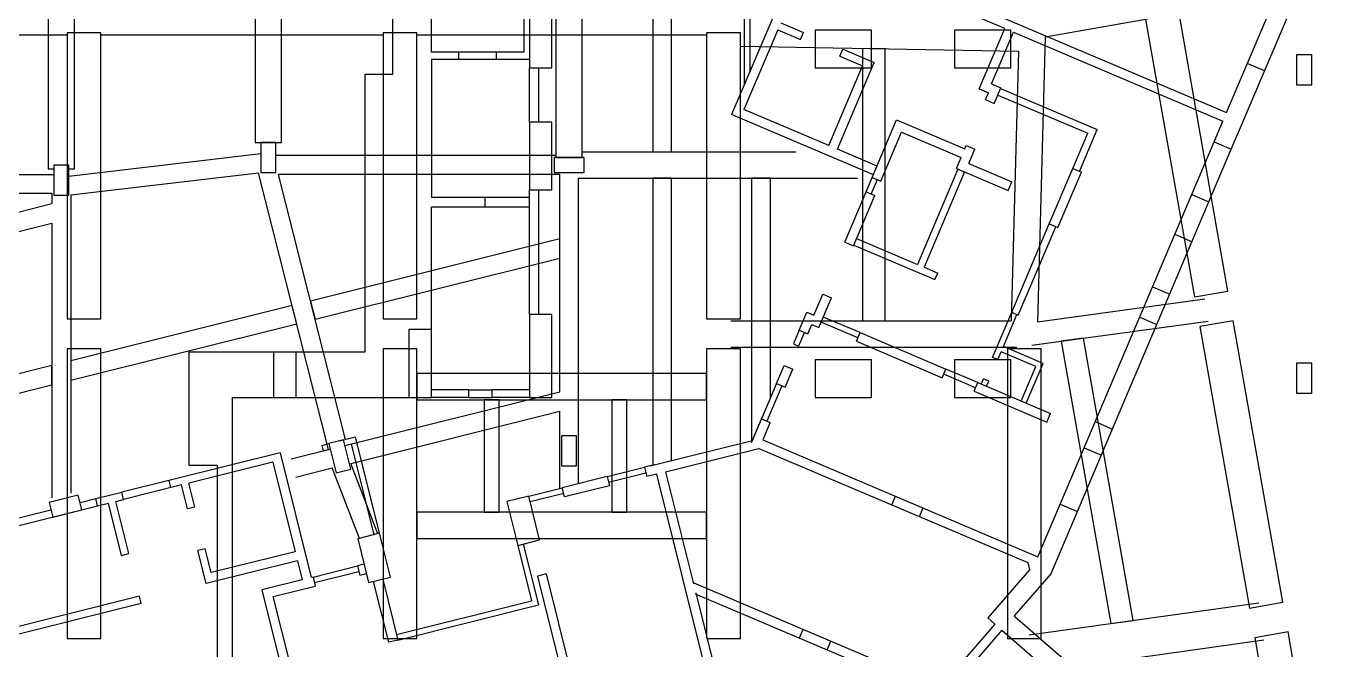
# Model space of a CAD drawing. Header units: metres. Extents: x -681087 to 1033303, y 74272 to 2630761.
# Drawn here: x 122801 to 157364, y 2336212 to 2352800 of the extents above; entities that cross this region are included whole.
import ezdxf

# ---------------------------------------------------------------- set-up
doc = ezdxf.new("R2010")
doc.units = ezdxf.units.M
for name, color, linetype in [('SKELETON_CLEAN', 7, 'Continuous'), ('SKELETON_ISOLATED', 1, 'Continuous'), ('SKELETON_ORIGINAL', 8, 'Continuous')]:
    doc.layers.add(name, color=color, linetype=linetype)

msp = doc.modelspace()

# ---------------------------------------------------------------- linework, layer by layer
at = {"layer": 'SKELETON_CLEAN'}
for p, q in [((123391, 2356604), (123390, 2349004)), ((124090, 2349004), (124091, 2356604)), ((128891, 2356604), (128890, 2349704)), ((129590, 2349704), (129591, 2356604)), ((136891, 2356804), (136890, 2349304)), ((137590, 2349304), (137591, 2356804)), ((139466, 2356754), (139466, 2349454)), ((139966, 2349454), (139966, 2356754)), ((141891, 2356604), (141891, 2351223)), ((154719, 2350502), (157364, 2356734)), ((155120, 2350168), (157824, 2356538)), ((133583, 2352108), (133583, 2354408)), ((136033, 2354408), (136033, 2352108)), ((143258, 2354443), (141562, 2350448)), ((132558, 2351508), (132558, 2354008)), ((148822, 2352733), (146709, 2353630)), ((147037, 2353762), (154719, 2350502)), ((136183, 2353088), (136183, 2351688)), ((136783, 2351688), (136783, 2353088)), ((152551, 2353081), (153871, 2345596)), ((154757, 2345753), (153438, 2353237)), ((142867, 2352882), (143470, 2352626)), ((148142, 2351132), (148822, 2352733)), ((149897, 2352511), (152618, 2352991)), ((124793, 2352616), (123893, 2352616)), ((123893, 2352616), (123893, 2345016)), ((124793, 2345016), (124793, 2352616)), ((133193, 2352616), (132293, 2352616)), ((132293, 2352616), (132293, 2345016)), ((133193, 2345016), (133193, 2352616)), ((141793, 2352616), (140893, 2352616)), ((140893, 2352616), (140893, 2345016)), ((141793, 2345016), (141793, 2352616)), ((142788, 2352698), (141890, 2350581)), ((142788, 2352698), (143391, 2352442)), ((143391, 2352442), (143470, 2352626)), ((145283, 2352688), (143783, 2352688)), ((143783, 2352688), (143783, 2351688)), ((145283, 2351688), (145283, 2352688)), ((148983, 2352688), (147483, 2352688)), ((147483, 2352688), (147483, 2351688)), ((148470, 2351264), (149052, 2352636)), ((148983, 2351688), (148983, 2352688)), ((149052, 2352636), (154621, 2350272)), ((149897, 2352511), (149691, 2344938)), ((135308, 2352108), (133583, 2352108)), ((136033, 2352108), (135308, 2352108)), ((135308, 2351908), (135308, 2352108)), ((141793, 2352265), (149186, 2352127)), ((144441, 2351997), (144519, 2352181)), ((144519, 2352181), (145352, 2351827)), ((145643, 2352193), (145043, 2352204)), ((145043, 2352204), (145043, 2344966)), ((145643, 2344966), (145643, 2352193)), ((149186, 2352127), (148991, 2344966)), ((156984, 2352038), (156584, 2352038)), ((156584, 2352038), (156584, 2351238)), ((156984, 2351238), (156984, 2352038)), ((135308, 2351908), (133583, 2351908)), ((133583, 2351908), (133583, 2348238)), ((136183, 2351908), (135308, 2351908)), ((144145, 2349624), (145044, 2351741)), ((144375, 2349526), (145352, 2351827)), ((144441, 2351997), (145044, 2351741)), ((131808, 2351508), (131808, 2344128)), ((132558, 2351508), (131808, 2351508)), ((136183, 2351688), (136783, 2351688)), ((136183, 2350228), (136183, 2351688)), ((143783, 2351688), (145283, 2351688)), ((147483, 2351688), (148983, 2351688)), ((148142, 2351132), (148391, 2351026)), ((148312, 2350842), (148391, 2351026)), ((148470, 2351264), (148718, 2351159)), ((148543, 2350744), (148718, 2351159)), ((148711, 2351140), (151279, 2350050)), ((156584, 2351238), (156984, 2351238)), ((148312, 2350842), (148543, 2350744)), ((148636, 2350965), (151030, 2349949)), ((145331, 2348848), (141562, 2350448)), ((144145, 2349624), (141890, 2350581)), ((136783, 2350248), (136183, 2350248)), ((136183, 2350248), (136183, 2348448)), ((136783, 2348448), (136783, 2350248)), ((145300, 2348775), (145949, 2350303)), ((145530, 2348677), (146081, 2349975)), ((145949, 2350303), (147758, 2349535)), ((146081, 2349975), (147660, 2349305)), ((150806, 2348936), (151279, 2350050)), ((154387, 2349719), (154621, 2350272)), ((154847, 2349524), (155120, 2350168)), ((128890, 2349704), (129590, 2349704)), ((129441, 2349704), (129041, 2349704)), ((129041, 2349704), (129041, 2348904)), ((129441, 2348904), (129441, 2349704)), ((147758, 2349535), (147797, 2349627)), ((147797, 2349627), (148027, 2349529)), ((149706, 2338692), (154387, 2349719)), ((150631, 2349010), (151030, 2349949)), ((154387, 2349719), (154847, 2349524)), ((137641, 2349304), (136841, 2349304)), ((136841, 2349304), (136841, 2348904)), ((136890, 2349304), (137590, 2349304)), ((137641, 2348904), (137641, 2349304)), ((139466, 2349454), (139966, 2349454)), ((145429, 2349078), (144375, 2349526)), ((147537, 2349015), (147660, 2349305)), ((147865, 2349147), (148027, 2349529)), ((150060, 2338248), (154847, 2349524)), ((123390, 2349004), (123541, 2349004)), ((123941, 2349104), (123541, 2349104)), ((123541, 2349104), (123541, 2348304)), ((123941, 2348304), (123941, 2349104)), ((123941, 2349004), (124090, 2349004)), ((147578, 2348997), (146502, 2346461)), ((147537, 2349015), (148918, 2348429)), ((147865, 2349147), (149015, 2348659)), ((150006, 2347538), (150631, 2349010)), ((150631, 2349010), (150861, 2348913)), ((123991, 2348310), (128985, 2348898)), ((130844, 2341541), (128985, 2348898)), ((129041, 2348904), (129441, 2348904)), ((131293, 2341808), (129512, 2348854)), ((136991, 2348854), (129512, 2348854)), ((136841, 2348904), (137641, 2348904)), ((136991, 2343074), (136991, 2348854)), ((137491, 2340632), (137491, 2348754)), ((137491, 2348754), (144913, 2348754)), ((139966, 2348754), (139466, 2348754)), ((139466, 2348754), (139466, 2341125)), ((139966, 2341249), (139966, 2348754)), ((142591, 2348754), (142091, 2348754)), ((142091, 2348754), (142091, 2341726)), ((142591, 2342904), (142591, 2348754)), ((145136, 2348388), (145300, 2348775)), ((145300, 2348775), (145530, 2348677)), ((147753, 2348923), (146677, 2346387)), ((148918, 2348429), (149015, 2348659)), ((150236, 2347440), (150861, 2348913)), ((115541, 2348354), (123491, 2348354)), ((123491, 2348354), (123491, 2348078)), ((123541, 2348304), (123941, 2348304)), ((123991, 2348310), (123991, 2340379)), ((136183, 2348238), (133583, 2348238)), ((136183, 2348448), (136783, 2348448)), ((136183, 2345128), (136183, 2348448)), ((144570, 2347053), (145136, 2348388)), ((144800, 2346956), (145366, 2348290)), ((145136, 2348388), (145366, 2348290)), ((115862, 2346155), (123491, 2348078)), ((136183, 2347988), (133583, 2347988)), ((133583, 2343128), (133583, 2347988)), ((116003, 2345675), (123491, 2347562)), ((123491, 2347562), (123491, 2340254)), ((149010, 2345190), (150006, 2347538)), ((149184, 2345116), (150181, 2347463)), ((150006, 2347538), (150236, 2347440)), ((136991, 2347141), (130363, 2345488)), ((136991, 2346626), (136991, 2347141)), ((144570, 2347053), (144800, 2346956)), ((144807, 2346974), (146966, 2346058)), ((144882, 2347149), (146502, 2346461)), ((130485, 2345004), (136991, 2346626)), ((146677, 2346387), (147040, 2346233)), ((146966, 2346058), (147040, 2346233)), ((130363, 2345488), (130485, 2345004)), ((143745, 2345111), (143983, 2345673)), ((143878, 2344783), (144214, 2345575)), ((143983, 2345673), (144214, 2345575)), ((149691, 2344938), (154146, 2345543)), ((153871, 2345596), (154757, 2345753)), ((129878, 2345367), (123991, 2343900)), ((130000, 2344883), (129878, 2345367)), ((136783, 2345128), (136183, 2345128)), ((136183, 2345128), (136183, 2342928)), ((136783, 2342928), (136783, 2345128)), ((143360, 2344715), (143561, 2345189)), ((143561, 2345189), (143745, 2345111)), ((148500, 2343989), (149010, 2345190)), ((148786, 2344280), (149148, 2345132)), ((149010, 2345190), (149184, 2345116)), ((123893, 2345016), (124793, 2345016)), ((123991, 2343384), (130000, 2344883)), ((132293, 2345016), (133193, 2345016)), ((140893, 2345016), (141793, 2345016)), ((141543, 2344966), (148991, 2344966)), ((143590, 2344617), (143693, 2344861)), ((143693, 2344861), (143878, 2344783)), ((144977, 2344648), (143997, 2345064)), ((145043, 2344966), (145643, 2344966)), ((154896, 2344965), (154010, 2344808)), ((154010, 2344808), (155330, 2337324)), ((156216, 2337480), (154896, 2344965)), ((133583, 2344728), (132983, 2344728)), ((132983, 2344728), (132983, 2342928)), ((133583, 2342928), (133583, 2344728)), ((143360, 2344715), (143203, 2344347)), ((143498, 2344657), (143342, 2344288)), ((143360, 2344715), (143590, 2344617)), ((144879, 2344418), (144977, 2344648)), ((144977, 2344648), (147260, 2343679)), ((150917, 2344499), (150322, 2344419)), ((152239, 2337000), (150917, 2344499)), ((124793, 2344216), (123893, 2344216)), ((123893, 2344216), (123893, 2336516)), ((124793, 2336516), (124793, 2344216)), ((131808, 2344128), (127134, 2344128)), ((127134, 2344128), (127134, 2341128)), ((129983, 2344128), (129383, 2344128)), ((129383, 2344128), (129383, 2342928)), ((129983, 2342928), (129983, 2344128)), ((133193, 2344216), (132293, 2344216)), ((132293, 2344216), (132293, 2336516)), ((133193, 2336516), (133193, 2344216)), ((141793, 2344216), (140893, 2344216)), ((140893, 2344216), (140893, 2336516)), ((141793, 2336516), (141793, 2344216)), ((143203, 2344347), (143342, 2344288)), ((144879, 2344418), (147162, 2343449)), ((148638, 2343931), (148728, 2344142)), ((149648, 2343751), (148728, 2344142)), ((149845, 2343831), (148786, 2344280)), ((149793, 2344216), (148893, 2344216)), ((148893, 2344216), (148893, 2336516)), ((149793, 2336516), (149793, 2344216)), ((150322, 2344419), (151645, 2336916)), ((123491, 2343775), (116887, 2342129)), ((123491, 2343260), (123491, 2343775)), ((123991, 2343900), (123991, 2343384)), ((142756, 2343293), (142961, 2343776)), ((142961, 2343776), (143191, 2343679)), ((145283, 2343928), (143783, 2343928)), ((143783, 2343928), (143783, 2342928)), ((145283, 2342928), (145283, 2343928)), ((148983, 2343928), (147483, 2343928)), ((147483, 2343928), (147483, 2342928)), ((148638, 2343931), (148500, 2343989)), ((148983, 2342928), (148983, 2343928)), ((149257, 2342831), (149648, 2343751)), ((149395, 2342772), (149845, 2343831)), ((156984, 2343838), (156584, 2343838)), ((156584, 2343838), (156584, 2343038)), ((156984, 2343038), (156984, 2343838)), ((140893, 2343565), (133193, 2343565)), ((133193, 2343565), (133193, 2342865)), ((140893, 2342865), (140893, 2343565)), ((142986, 2343195), (143191, 2343679)), ((147162, 2343449), (147260, 2343679)), ((148107, 2343319), (147260, 2343679)), ((148199, 2343280), (148257, 2343418)), ((148396, 2343360), (148257, 2343418)), ((117008, 2341643), (123491, 2343260)), ((131280, 2341650), (136991, 2343074)), ((134573, 2343128), (133583, 2343128)), ((134573, 2342928), (134573, 2343128)), ((134573, 2343128), (135193, 2343128)), ((135193, 2342928), (135193, 2343128)), ((136183, 2343128), (135193, 2343128)), ((142756, 2343293), (142358, 2342354)), ((142756, 2343293), (142986, 2343195)), ((148009, 2343089), (148107, 2343319)), ((148009, 2343089), (149942, 2342269)), ((148107, 2343319), (150040, 2342499)), ((148337, 2343222), (148396, 2343360)), ((128284, 2342928), (132983, 2342928)), ((128284, 2342928), (128284, 2317788)), ((129383, 2342928), (129983, 2342928)), ((132983, 2342928), (133583, 2342928)), ((133193, 2342865), (140893, 2342865)), ((134573, 2342928), (133583, 2342928)), ((134573, 2342928), (135193, 2342928)), ((135379, 2342865), (134979, 2342865)), ((134979, 2342865), (134979, 2339879)), ((136183, 2342928), (135193, 2342928)), ((135379, 2339879), (135379, 2342865)), ((136183, 2342928), (136783, 2342928)), ((138778, 2342865), (138379, 2342865)), ((138379, 2342865), (138379, 2339879)), ((138778, 2339879), (138778, 2342865)), ((142091, 2341726), (142591, 2342904)), ((143783, 2342928), (145283, 2342928)), ((147483, 2342928), (148983, 2342928)), ((156584, 2343038), (156984, 2343038)), ((131434, 2341173), (136991, 2342558)), ((136991, 2340507), (136991, 2342558)), ((149942, 2342269), (150040, 2342499)), ((142162, 2341894), (142358, 2342354)), ((142358, 2342354), (142588, 2342256)), ((142451, 2341934), (142588, 2342256)), ((130662, 2341650), (130856, 2341699)), ((131244, 2341795), (130856, 2341699)), ((130856, 2341699), (131050, 2340922)), ((131139, 2341769), (131564, 2341875)), ((131438, 2341019), (131244, 2341795)), ((131280, 2341650), (131455, 2341693)), ((132058, 2339277), (131455, 2341693)), ((132203, 2339314), (131564, 2341875)), ((137441, 2341904), (137041, 2341904)), ((137041, 2341904), (137041, 2341104)), ((137441, 2341104), (137441, 2341904)), ((139393, 2341106), (142116, 2341785)), ((142116, 2341785), (142205, 2341995)), ((142455, 2341943), (142392, 2341796)), ((142392, 2341796), (149706, 2338692)), ((129556, 2341457), (125345, 2340407)), ((129556, 2341457), (130383, 2338139)), ((130662, 2341650), (130698, 2341505)), ((139803, 2340951), (142285, 2341570)), ((142285, 2341570), (149435, 2338535)), ((129362, 2341202), (127130, 2340646)), ((127134, 2341128), (127884, 2341128)), ((127884, 2341128), (127884, 2317388)), ((129362, 2341202), (129954, 2338825)), ((129975, 2340809), (130945, 2341051)), ((131668, 2339180), (130945, 2341051)), ((131050, 2340922), (131438, 2341019)), ((132156, 2339302), (131434, 2341173)), ((137041, 2341104), (137441, 2341104)), ((138253, 2340822), (139243, 2341069)), ((139500, 2341133), (139243, 2341069)), ((139243, 2341069), (139303, 2340826)), ((139466, 2341125), (139966, 2341249)), ((127289, 2340010), (127130, 2340646)), ((138253, 2340822), (137059, 2340525)), ((138253, 2340822), (138313, 2340580)), ((139560, 2340890), (139303, 2340826)), ((139560, 2340890), (141556, 2332885)), ((139803, 2340951), (140545, 2337974)), ((124190, 2340325), (123414, 2340132)), ((124287, 2339937), (124190, 2340325)), ((124656, 2340235), (125345, 2340407)), ((125393, 2340213), (125345, 2340407)), ((126936, 2340598), (125393, 2340213)), ((127094, 2339962), (126936, 2340598)), ((136167, 2340302), (135585, 2340157)), ((136167, 2340302), (137059, 2340525)), ((136457, 2339138), (136167, 2340302)), ((137120, 2340282), (137059, 2340525)), ((138313, 2340580), (137120, 2340282)), ((120280, 2338938), (124704, 2340041)), ((123414, 2340132), (123511, 2339744)), ((124239, 2340131), (124656, 2340235)), ((124704, 2340041), (124656, 2340235)), ((124704, 2340041), (124995, 2340114)), ((125341, 2338726), (124995, 2340114)), ((125189, 2340162), (125393, 2340213)), ((125535, 2338775), (125189, 2340162)), ((127289, 2340010), (127094, 2339962)), ((135585, 2340157), (135875, 2338992)), ((119989, 2339072), (123462, 2339938)), ((123511, 2339744), (124287, 2339937)), ((140893, 2339879), (133193, 2339879)), ((133193, 2339879), (133193, 2339179)), ((134979, 2339879), (135379, 2339879)), ((138379, 2339879), (138778, 2339879)), ((140893, 2339179), (140893, 2339879)), ((132203, 2339314), (131621, 2339169)), ((132493, 2338149), (132203, 2339314)), ((127564, 2338904), (127370, 2338856)), ((127723, 2338269), (127564, 2338904)), ((131621, 2339169), (131911, 2338004)), ((133193, 2339179), (140893, 2339179)), ((135875, 2338992), (136457, 2339138)), ((135875, 2338992), (136243, 2337518)), ((136020, 2339029), (136424, 2337408)), ((125341, 2338726), (125535, 2338775)), ((127589, 2337978), (127370, 2338856)), ((130015, 2338583), (127589, 2337978)), ((129954, 2338825), (127723, 2338269)), ((130015, 2338583), (130141, 2338078)), ((130432, 2338151), (131616, 2338446)), ((131790, 2338489), (131616, 2338446)), ((131616, 2338446), (131676, 2338203)), ((131676, 2338203), (131851, 2338247)), ((136641, 2338235), (136398, 2338175)), ((137289, 2335635), (136641, 2338235)), ((149482, 2338345), (148371, 2337066)), ((150060, 2338248), (149076, 2337116)), ((149435, 2338535), (149482, 2338345)), ((130141, 2338078), (129073, 2337812)), ((129376, 2337630), (130492, 2337908)), ((130432, 2338151), (130383, 2338139)), ((130432, 2338151), (130492, 2337908)), ((131911, 2338004), (132493, 2338149)), ((132446, 2336416), (132042, 2338037)), ((132285, 2338097), (132689, 2336477)), ((136398, 2338175), (137047, 2335574)), ((140555, 2337997), (147097, 2335220)), ((125818, 2337639), (120909, 2336415)), ((125867, 2337445), (125818, 2337639)), ((129073, 2337812), (129535, 2335959)), ((129839, 2335777), (129376, 2337630)), ((140596, 2337708), (146925, 2335022)), ((140606, 2337731), (141799, 2332946)), ((125867, 2337445), (122024, 2336487)), ((132652, 2336622), (136243, 2337518)), ((132689, 2336477), (136424, 2337408)), ((155330, 2337324), (156216, 2337480)), ((148560, 2336902), (147097, 2335220)), ((148371, 2337066), (148560, 2336902)), ((149174, 2337031), (149076, 2337116)), ((149091, 2337103), (154593, 2332320)), ((151645, 2336916), (152239, 2337000)), ((123893, 2336516), (124793, 2336516)), ((132293, 2336516), (133193, 2336516)), ((140893, 2336516), (141793, 2336516)), ((148748, 2336738), (144422, 2331761)), ((148748, 2336738), (154718, 2331549)), ((148893, 2336516), (149793, 2336516)), ((156355, 2336692), (155469, 2336536)), ((155469, 2336536), (156788, 2329052)), ((157675, 2329208), (156355, 2336692)), ((132689, 2336477), (132446, 2336416))]:
    msp.add_line(p, q, dxfattribs=at)
at = {"layer": 'SKELETON_ISOLATED'}
for p, q in [((142041, 2356604), (142041, 2351577)), ((116593, 2352566), (123893, 2352566)), ((124793, 2352566), (132293, 2352566)), ((133193, 2352566), (140893, 2352566)), ((134308, 2351908), (134308, 2352108)), ((155730, 2351604), (155270, 2351800)), ((136433, 2350248), (136433, 2351688)), ((123941, 2348808), (129041, 2349408)), ((136901, 2349354), (129441, 2349354)), ((137580, 2349454), (143264, 2349454)), ((115541, 2348854), (123541, 2348854)), ((145274, 2348329), (145438, 2348716)), ((135013, 2347988), (135013, 2348238)), ((136433, 2345128), (136433, 2348448)), ((153793, 2348320), (154253, 2348125)), ((153343, 2347262), (153804, 2347066)), ((152750, 2345863), (153210, 2345667)), ((144918, 2344510), (143938, 2344926)), ((149543, 2344313), (154227, 2344949)), ((152410, 2345062), (152870, 2344866)), ((141543, 2344266), (149143, 2344266)), ((148048, 2343181), (147201, 2343541)), ((142894, 2343234), (142496, 2342295)), ((151230, 2342282), (151690, 2342086)), ((130276, 2341400), (130868, 2341547)), ((150933, 2341582), (151393, 2341387)), ((126655, 2340527), (126606, 2340722)), ((138289, 2340677), (139279, 2340923)), ((136203, 2340156), (137096, 2340379)), ((145820, 2340070), (145918, 2340300)), ((146557, 2339757), (146654, 2339987)), ((150300, 2340091), (150760, 2339896)), ((130468, 2338005), (131652, 2338300)), ((149473, 2336611), (155576, 2337469)), ((143366, 2336532), (143464, 2336762)), ((144102, 2336220), (144200, 2336450)), ((149612, 2335620), (155715, 2336478))]:
    msp.add_line(p, q, dxfattribs=at)
at = {"layer": 'SKELETON_ORIGINAL'}
for p, q in [((123391, 2356604), (123390, 2349004)), ((124090, 2349004), (124091, 2356604)), ((128891, 2356604), (128890, 2349704)), ((129590, 2349704), (129591, 2356604)), ((136891, 2356804), (136890, 2349304)), ((137590, 2349304), (137591, 2356804)), ((139466, 2356754), (139466, 2349454)), ((139966, 2349454), (139966, 2356754)), ((141891, 2356604), (141891, 2351223)), ((142041, 2356604), (142041, 2351577)), ((154719, 2350502), (157364, 2356734)), ((155120, 2350168), (157824, 2356538)), ((133583, 2352108), (133583, 2354408)), ((136033, 2354408), (136033, 2352108)), ((143258, 2354443), (141562, 2350448)), ((132558, 2351508), (132558, 2354008)), ((148822, 2352733), (146709, 2353630)), ((147037, 2353762), (154719, 2350502)), ((136183, 2353088), (136183, 2351688)), ((136183, 2353088), (136183, 2351688)), ((136783, 2351688), (136783, 2353088)), ((136783, 2351688), (136783, 2353088)), ((152551, 2353081), (153871, 2345596)), ((154757, 2345753), (153438, 2353237)), ((142867, 2352882), (143470, 2352626)), ((148142, 2351132), (148822, 2352733)), ((149897, 2352511), (152618, 2352991)), ((116593, 2352566), (123893, 2352566)), ((124793, 2352616), (123893, 2352616)), ((123893, 2352616), (123893, 2345016)), ((124793, 2345016), (124793, 2352616)), ((124793, 2352566), (132293, 2352566)), ((133193, 2352616), (132293, 2352616)), ((132293, 2352616), (132293, 2345016)), ((133193, 2345016), (133193, 2352616)), ((133193, 2352566), (140893, 2352566)), ((141793, 2352616), (140893, 2352616)), ((140893, 2352616), (140893, 2345016)), ((141793, 2345016), (141793, 2352616)), ((142788, 2352698), (141890, 2350581)), ((142788, 2352698), (143391, 2352442)), ((143391, 2352442), (143470, 2352626)), ((145283, 2352688), (143783, 2352688)), ((143783, 2352688), (143783, 2351688)), ((145283, 2352688), (143783, 2352688)), ((143783, 2352688), (143783, 2351688)), ((145283, 2351688), (145283, 2352688)), ((145283, 2351688), (145283, 2352688)), ((148983, 2352688), (147483, 2352688)), ((147483, 2352688), (147483, 2351688)), ((148983, 2352688), (147483, 2352688)), ((147483, 2352688), (147483, 2351688)), ((148470, 2351264), (149052, 2352636)), ((148983, 2351688), (148983, 2352688)), ((148983, 2351688), (148983, 2352688)), ((149052, 2352636), (154621, 2350272)), ((149897, 2352511), (149691, 2344938)), ((135308, 2352108), (133583, 2352108)), ((134308, 2351908), (134308, 2352108)), ((136033, 2352108), (135308, 2352108)), ((135308, 2351908), (135308, 2352108)), ((141793, 2352265), (149186, 2352127)), ((144441, 2351997), (144519, 2352181)), ((144519, 2352181), (145352, 2351827)), ((145643, 2352193), (145043, 2352204)), ((145043, 2352204), (145043, 2344966)), ((145643, 2344966), (145643, 2352193)), ((149186, 2352127), (148991, 2344966)), ((156984, 2352038), (156584, 2352038)), ((156584, 2352038), (156584, 2351238)), ((156984, 2351238), (156984, 2352038)), ((135308, 2351908), (133583, 2351908)), ((133583, 2351908), (133583, 2348238)), ((136183, 2351908), (135308, 2351908)), ((144145, 2349624), (145044, 2351741)), ((144375, 2349526), (145352, 2351827)), ((144441, 2351997), (145044, 2351741)), ((155730, 2351604), (155270, 2351800)), ((131808, 2351508), (131808, 2344128)), ((132558, 2351508), (131808, 2351508)), ((136183, 2351688), (136783, 2351688)), ((136183, 2351688), (136783, 2351688)), ((136183, 2350228), (136183, 2351688)), ((136433, 2350248), (136433, 2351688)), ((143783, 2351688), (145283, 2351688)), ((143783, 2351688), (145283, 2351688)), ((147483, 2351688), (148983, 2351688)), ((147483, 2351688), (148983, 2351688)), ((148142, 2351132), (148391, 2351026)), ((148312, 2350842), (148391, 2351026)), ((148470, 2351264), (148718, 2351159)), ((148543, 2350744), (148718, 2351159)), ((148711, 2351140), (151279, 2350050)), ((156584, 2351238), (156984, 2351238)), ((148312, 2350842), (148543, 2350744)), ((148636, 2350965), (151030, 2349949)), ((145331, 2348848), (141562, 2350448)), ((144145, 2349624), (141890, 2350581)), ((136783, 2350248), (136183, 2350248)), ((136183, 2350248), (136183, 2348448)), ((136783, 2350248), (136183, 2350248)), ((136183, 2350248), (136183, 2348448)), ((136783, 2348448), (136783, 2350248)), ((136783, 2348448), (136783, 2350248)), ((145300, 2348775), (145949, 2350303)), ((145530, 2348677), (146081, 2349975)), ((145949, 2350303), (147758, 2349535)), ((146081, 2349975), (147660, 2349305)), ((150806, 2348936), (151279, 2350050)), ((154387, 2349719), (154621, 2350272)), ((154847, 2349524), (155120, 2350168)), ((128890, 2349704), (129590, 2349704)), ((129441, 2349704), (129041, 2349704)), ((129041, 2349704), (129041, 2348904)), ((129441, 2348904), (129441, 2349704)), ((147758, 2349535), (147797, 2349627)), ((147797, 2349627), (148027, 2349529)), ((149706, 2338692), (154387, 2349719)), ((150631, 2349010), (151030, 2349949)), ((154387, 2349719), (154847, 2349524)), ((123941, 2348808), (129041, 2349408)), ((136901, 2349354), (129441, 2349354)), ((137641, 2349304), (136841, 2349304)), ((136841, 2349304), (136841, 2348904)), ((136890, 2349304), (137590, 2349304)), ((137580, 2349454), (143264, 2349454)), ((137641, 2348904), (137641, 2349304)), ((139466, 2349454), (139966, 2349454)), ((145429, 2349078), (144375, 2349526)), ((147537, 2349015), (147660, 2349305)), ((147865, 2349147), (148027, 2349529)), ((150060, 2338248), (154847, 2349524)), ((123390, 2349004), (123541, 2349004)), ((123941, 2349104), (123541, 2349104)), ((123541, 2349104), (123541, 2348304)), ((123941, 2348304), (123941, 2349104)), ((123941, 2349004), (124090, 2349004)), ((147578, 2348997), (146502, 2346461)), ((147537, 2349015), (148918, 2348429)), ((147865, 2349147), (149015, 2348659)), ((150006, 2347538), (150631, 2349010)), ((150631, 2349010), (150861, 2348913)), ((115541, 2348854), (123541, 2348854)), ((123991, 2348310), (128985, 2348898)), ((130844, 2341541), (128985, 2348898)), ((129041, 2348904), (129441, 2348904)), ((131293, 2341808), (129512, 2348854)), ((136991, 2348854), (129512, 2348854)), ((136841, 2348904), (137641, 2348904)), ((136991, 2343074), (136991, 2348854)), ((137491, 2340632), (137491, 2348754)), ((137491, 2348754), (144913, 2348754)), ((139966, 2348754), (139466, 2348754)), ((139466, 2348754), (139466, 2341125)), ((139966, 2341249), (139966, 2348754)), ((142591, 2348754), (142091, 2348754)), ((142091, 2348754), (142091, 2341726)), ((142591, 2342904), (142591, 2348754)), ((145136, 2348388), (145300, 2348775)), ((145274, 2348329), (145438, 2348716)), ((145300, 2348775), (145530, 2348677)), ((147753, 2348923), (146677, 2346387)), ((148918, 2348429), (149015, 2348659)), ((150236, 2347440), (150861, 2348913)), ((115541, 2348354), (123491, 2348354)), ((123491, 2348354), (123491, 2348078)), ((123541, 2348304), (123941, 2348304)), ((123991, 2348310), (123991, 2340379)), ((136183, 2348238), (133583, 2348238)), ((135013, 2347988), (135013, 2348238)), ((136183, 2348448), (136783, 2348448)), ((136183, 2348448), (136783, 2348448)), ((136183, 2345128), (136183, 2348448)), ((136433, 2345128), (136433, 2348448)), ((144570, 2347053), (145136, 2348388)), ((144800, 2346956), (145366, 2348290)), ((145136, 2348388), (145366, 2348290)), ((153793, 2348320), (154253, 2348125)), ((115862, 2346155), (123491, 2348078)), ((136183, 2347988), (133583, 2347988)), ((133583, 2343128), (133583, 2347988)), ((116003, 2345675), (123491, 2347562)), ((123491, 2347562), (123491, 2340254)), ((149010, 2345190), (150006, 2347538)), ((149184, 2345116), (150181, 2347463)), ((150006, 2347538), (150236, 2347440)), ((153343, 2347262), (153804, 2347066)), ((136991, 2347141), (130363, 2345488)), ((136991, 2346626), (136991, 2347141)), ((144570, 2347053), (144800, 2346956)), ((144807, 2346974), (146966, 2346058)), ((144882, 2347149), (146502, 2346461)), ((144882, 2347149), (146502, 2346461)), ((130485, 2345004), (136991, 2346626)), ((146677, 2346387), (147040, 2346233)), ((146966, 2346058), (147040, 2346233)), ((152750, 2345863), (153210, 2345667)), ((130363, 2345488), (130485, 2345004)), ((143745, 2345111), (143983, 2345673)), ((143878, 2344783), (144214, 2345575)), ((143983, 2345673), (144214, 2345575)), ((149691, 2344938), (154146, 2345543)), ((153871, 2345596), (154757, 2345753)), ((129878, 2345367), (123991, 2343900)), ((130000, 2344883), (129878, 2345367)), ((136783, 2345128), (136183, 2345128)), ((136183, 2345128), (136183, 2342928)), ((136783, 2345128), (136183, 2345128)), ((136183, 2345128), (136183, 2342928)), ((136783, 2342928), (136783, 2345128)), ((136783, 2342928), (136783, 2345128)), ((143360, 2344715), (143561, 2345189)), ((143561, 2345189), (143745, 2345111)), ((148500, 2343989), (149010, 2345190)), ((148786, 2344280), (149148, 2345132)), ((149010, 2345190), (149184, 2345116)), ((123893, 2345016), (124793, 2345016)), ((123991, 2343384), (130000, 2344883)), ((132293, 2345016), (133193, 2345016)), ((140893, 2345016), (141793, 2345016)), ((141543, 2344966), (148991, 2344966)), ((143590, 2344617), (143693, 2344861)), ((143693, 2344861), (143878, 2344783)), ((144918, 2344510), (143938, 2344926)), ((144977, 2344648), (143997, 2345064)), ((145043, 2344966), (145643, 2344966)), ((149543, 2344313), (154227, 2344949)), ((152410, 2345062), (152870, 2344866)), ((154896, 2344965), (154010, 2344808)), ((154010, 2344808), (155330, 2337324)), ((156216, 2337480), (154896, 2344965)), ((133583, 2344728), (132983, 2344728)), ((132983, 2344728), (132983, 2342928)), ((133583, 2344728), (132983, 2344728)), ((132983, 2344728), (132983, 2342928)), ((133583, 2342928), (133583, 2344728)), ((133583, 2342928), (133583, 2344728)), ((143360, 2344715), (143203, 2344347)), ((143498, 2344657), (143342, 2344288)), ((143360, 2344715), (143590, 2344617)), ((144879, 2344418), (144977, 2344648)), ((144977, 2344648), (147260, 2343679)), ((150917, 2344499), (150322, 2344419)), ((152239, 2337000), (150917, 2344499)), ((124793, 2344216), (123893, 2344216)), ((123893, 2344216), (123893, 2336516)), ((124793, 2336516), (124793, 2344216)), ((131808, 2344128), (127134, 2344128)), ((127134, 2344128), (127134, 2341128)), ((129983, 2344128), (129383, 2344128)), ((129383, 2344128), (129383, 2342928)), ((129983, 2344128), (129383, 2344128)), ((129383, 2344128), (129383, 2342928)), ((129983, 2342928), (129983, 2344128)), ((129983, 2342928), (129983, 2344128)), ((133193, 2344216), (132293, 2344216)), ((132293, 2344216), (132293, 2336516)), ((133193, 2336516), (133193, 2344216)), ((141793, 2344216), (140893, 2344216)), ((140893, 2344216), (140893, 2336516)), ((141543, 2344266), (149143, 2344266)), ((141793, 2336516), (141793, 2344216)), ((143203, 2344347), (143342, 2344288)), ((144879, 2344418), (147162, 2343449)), ((148638, 2343931), (148728, 2344142)), ((149648, 2343751), (148728, 2344142)), ((149845, 2343831), (148786, 2344280)), ((149793, 2344216), (148893, 2344216)), ((148893, 2344216), (148893, 2336516)), ((149793, 2336516), (149793, 2344216)), ((150322, 2344419), (151645, 2336916)), ((123491, 2343775), (116887, 2342129)), ((123491, 2343260), (123491, 2343775)), ((123991, 2343900), (123991, 2343384)), ((142756, 2343293), (142961, 2343776)), ((142961, 2343776), (143191, 2343679)), ((145283, 2343928), (143783, 2343928)), ((143783, 2343928), (143783, 2342928)), ((145283, 2343928), (143783, 2343928)), ((143783, 2343928), (143783, 2342928)), ((145283, 2342928), (145283, 2343928)), ((145283, 2342928), (145283, 2343928)), ((148983, 2343928), (147483, 2343928)), ((147483, 2343928), (147483, 2342928)), ((148983, 2343928), (147483, 2343928)), ((147483, 2343928), (147483, 2342928)), ((148638, 2343931), (148500, 2343989)), ((148983, 2342928), (148983, 2343928)), ((148983, 2342928), (148983, 2343928)), ((149257, 2342831), (149648, 2343751)), ((149395, 2342772), (149845, 2343831)), ((156984, 2343838), (156584, 2343838)), ((156584, 2343838), (156584, 2343038)), ((156984, 2343038), (156984, 2343838)), ((140893, 2343565), (133193, 2343565)), ((133193, 2343565), (133193, 2342865)), ((140893, 2342865), (140893, 2343565)), ((142986, 2343195), (143191, 2343679)), ((147162, 2343449), (147260, 2343679)), ((148048, 2343181), (147201, 2343541)), ((148107, 2343319), (147260, 2343679)), ((148199, 2343280), (148257, 2343418)), ((148396, 2343360), (148257, 2343418)), ((117008, 2341643), (123491, 2343260)), ((131280, 2341650), (136991, 2343074)), ((134573, 2343128), (133583, 2343128)), ((134573, 2342928), (134573, 2343128)), ((134573, 2343128), (135193, 2343128)), ((135193, 2342928), (135193, 2343128)), ((136183, 2343128), (135193, 2343128)), ((142756, 2343293), (142358, 2342354)), ((142894, 2343234), (142496, 2342295)), ((142756, 2343293), (142986, 2343195)), ((148009, 2343089), (148107, 2343319)), ((148009, 2343089), (149942, 2342269)), ((148107, 2343319), (150040, 2342499)), ((148337, 2343222), (148396, 2343360)), ((128284, 2342928), (132983, 2342928)), ((128284, 2342928), (128284, 2317788)), ((129383, 2342928), (129983, 2342928)), ((129383, 2342928), (129983, 2342928)), ((132983, 2342928), (133583, 2342928)), ((132983, 2342928), (133583, 2342928)), ((133193, 2342865), (140893, 2342865)), ((134573, 2342928), (133583, 2342928)), ((134573, 2342928), (135193, 2342928)), ((135379, 2342865), (134979, 2342865)), ((134979, 2342865), (134979, 2339879)), ((136183, 2342928), (135193, 2342928)), ((135379, 2339879), (135379, 2342865)), ((136183, 2342928), (136783, 2342928)), ((136183, 2342928), (136783, 2342928)), ((138778, 2342865), (138379, 2342865)), ((138379, 2342865), (138379, 2339879)), ((138778, 2339879), (138778, 2342865)), ((142091, 2341726), (142591, 2342904)), ((143783, 2342928), (145283, 2342928)), ((143783, 2342928), (145283, 2342928)), ((147483, 2342928), (148983, 2342928)), ((147483, 2342928), (148983, 2342928)), ((156584, 2343038), (156984, 2343038)), ((131434, 2341173), (136991, 2342558)), ((136991, 2340507), (136991, 2342558)), ((149942, 2342269), (150040, 2342499)), ((142162, 2341894), (142358, 2342354)), ((142358, 2342354), (142588, 2342256)), ((142451, 2341934), (142588, 2342256)), ((151230, 2342282), (151690, 2342086)), ((130662, 2341650), (130856, 2341699)), ((131244, 2341795), (130856, 2341699)), ((130856, 2341699), (131050, 2340922)), ((131139, 2341769), (131564, 2341875)), ((131438, 2341019), (131244, 2341795)), ((131280, 2341650), (131455, 2341693)), ((132058, 2339277), (131455, 2341693)), ((132203, 2339314), (131564, 2341875)), ((137441, 2341904), (137041, 2341904)), ((137041, 2341904), (137041, 2341104)), ((137441, 2341104), (137441, 2341904)), ((139393, 2341106), (142116, 2341785)), ((142116, 2341785), (142205, 2341995)), ((142455, 2341943), (142392, 2341796)), ((142392, 2341796), (149706, 2338692)), ((129556, 2341457), (125345, 2340407)), ((129556, 2341457), (130383, 2338139)), ((129854, 2341294), (130844, 2341541)), ((130662, 2341650), (130698, 2341505)), ((130698, 2341505), (130892, 2341553)), ((139803, 2340951), (142285, 2341570)), ((142285, 2341570), (149435, 2338535)), ((150933, 2341582), (151393, 2341387)), ((129362, 2341202), (127130, 2340646)), ((127134, 2341128), (127884, 2341128)), ((127884, 2341128), (127884, 2317388)), ((129362, 2341202), (129954, 2338825)), ((129975, 2340809), (130945, 2341051)), ((131668, 2339180), (130945, 2341051)), ((131050, 2340922), (131438, 2341019)), ((132156, 2339302), (131434, 2341173)), ((137041, 2341104), (137441, 2341104)), ((138253, 2340822), (139243, 2341069)), ((139500, 2341133), (139243, 2341069)), ((139243, 2341069), (139303, 2340826)), ((139466, 2341125), (139966, 2341249)), ((126655, 2340527), (126606, 2340722)), ((127289, 2340010), (127130, 2340646)), ((138253, 2340822), (137059, 2340525)), ((138253, 2340822), (138313, 2340580)), ((138289, 2340677), (139279, 2340923)), ((139560, 2340890), (139303, 2340826)), ((139560, 2340890), (141556, 2332885)), ((139803, 2340951), (140545, 2337974)), ((124190, 2340325), (123414, 2340132)), ((124287, 2339937), (124190, 2340325)), ((124656, 2340235), (125345, 2340407)), ((125393, 2340213), (125345, 2340407)), ((126936, 2340598), (125393, 2340213)), ((127094, 2339962), (126936, 2340598)), ((136167, 2340302), (135585, 2340157)), ((136167, 2340302), (137059, 2340525)), ((136457, 2339138), (136167, 2340302)), ((136203, 2340156), (137096, 2340379)), ((137120, 2340282), (137059, 2340525)), ((138313, 2340580), (137120, 2340282)), ((145820, 2340070), (145918, 2340300)), ((120280, 2338938), (124704, 2340041)), ((123414, 2340132), (123511, 2339744)), ((124239, 2340131), (124656, 2340235)), ((124704, 2340041), (124656, 2340235)), ((124704, 2340041), (124995, 2340114)), ((125341, 2338726), (124995, 2340114)), ((125189, 2340162), (125393, 2340213)), ((125535, 2338775), (125189, 2340162)), ((127289, 2340010), (127094, 2339962)), ((135585, 2340157), (135875, 2338992)), ((146557, 2339757), (146654, 2339987)), ((150300, 2340091), (150760, 2339896)), ((119989, 2339072), (123462, 2339938)), ((123511, 2339744), (124287, 2339937)), ((140893, 2339879), (133193, 2339879)), ((133193, 2339879), (133193, 2339179)), ((134979, 2339879), (135379, 2339879)), ((138379, 2339879), (138778, 2339879)), ((140893, 2339179), (140893, 2339879)), ((132203, 2339314), (131621, 2339169)), ((132493, 2338149), (132203, 2339314)), ((127564, 2338904), (127370, 2338856)), ((127723, 2338269), (127564, 2338904)), ((131621, 2339169), (131911, 2338004)), ((133193, 2339179), (140893, 2339179)), ((135875, 2338992), (136457, 2339138)), ((135875, 2338992), (136243, 2337518)), ((136020, 2339029), (136424, 2337408)), ((125341, 2338726), (125535, 2338775)), ((127589, 2337978), (127370, 2338856)), ((130015, 2338583), (127589, 2337978)), ((129954, 2338825), (127723, 2338269)), ((130015, 2338583), (130141, 2338078)), ((130432, 2338151), (131616, 2338446)), ((130468, 2338005), (131652, 2338300)), ((131790, 2338489), (131616, 2338446)), ((131616, 2338446), (131676, 2338203)), ((131676, 2338203), (131851, 2338247)), ((136641, 2338235), (136398, 2338175)), ((137289, 2335635), (136641, 2338235)), ((149482, 2338345), (148371, 2337066)), ((150060, 2338248), (149076, 2337116)), ((149435, 2338535), (149482, 2338345)), ((130141, 2338078), (129073, 2337812)), ((129376, 2337630), (130492, 2337908)), ((130432, 2338151), (130383, 2338139)), ((130432, 2338151), (130492, 2337908)), ((131911, 2338004), (132493, 2338149)), ((132446, 2336416), (132042, 2338037)), ((132285, 2338097), (132689, 2336477)), ((136398, 2338175), (137047, 2335574)), ((140555, 2337997), (147097, 2335220)), ((125818, 2337639), (120909, 2336415)), ((125867, 2337445), (125818, 2337639)), ((129073, 2337812), (129535, 2335959)), ((129839, 2335777), (129376, 2337630)), ((140596, 2337708), (146925, 2335022)), ((140606, 2337731), (141799, 2332946)), ((125867, 2337445), (122024, 2336487)), ((132652, 2336622), (136243, 2337518)), ((132689, 2336477), (136424, 2337408)), ((149473, 2336611), (155576, 2337469)), ((155330, 2337324), (156216, 2337480)), ((148560, 2336902), (147097, 2335220)), ((148371, 2337066), (148560, 2336902)), ((149174, 2337031), (149076, 2337116)), ((149091, 2337103), (154593, 2332320)), ((151645, 2336916), (152239, 2337000)), ((123893, 2336516), (124793, 2336516)), ((132293, 2336516), (133193, 2336516)), ((140893, 2336516), (141793, 2336516)), ((143366, 2336532), (143464, 2336762)), ((148748, 2336738), (144422, 2331761)), ((148748, 2336738), (154718, 2331549)), ((148893, 2336516), (149793, 2336516)), ((156355, 2336692), (155469, 2336536)), ((155469, 2336536), (156788, 2329052)), ((157675, 2329208), (156355, 2336692)), ((132689, 2336477), (132446, 2336416)), ((144102, 2336220), (144200, 2336450)), ((149612, 2335620), (155715, 2336478))]:
    msp.add_line(p, q, dxfattribs=at)

doc.saveas('drawing.dxf')
